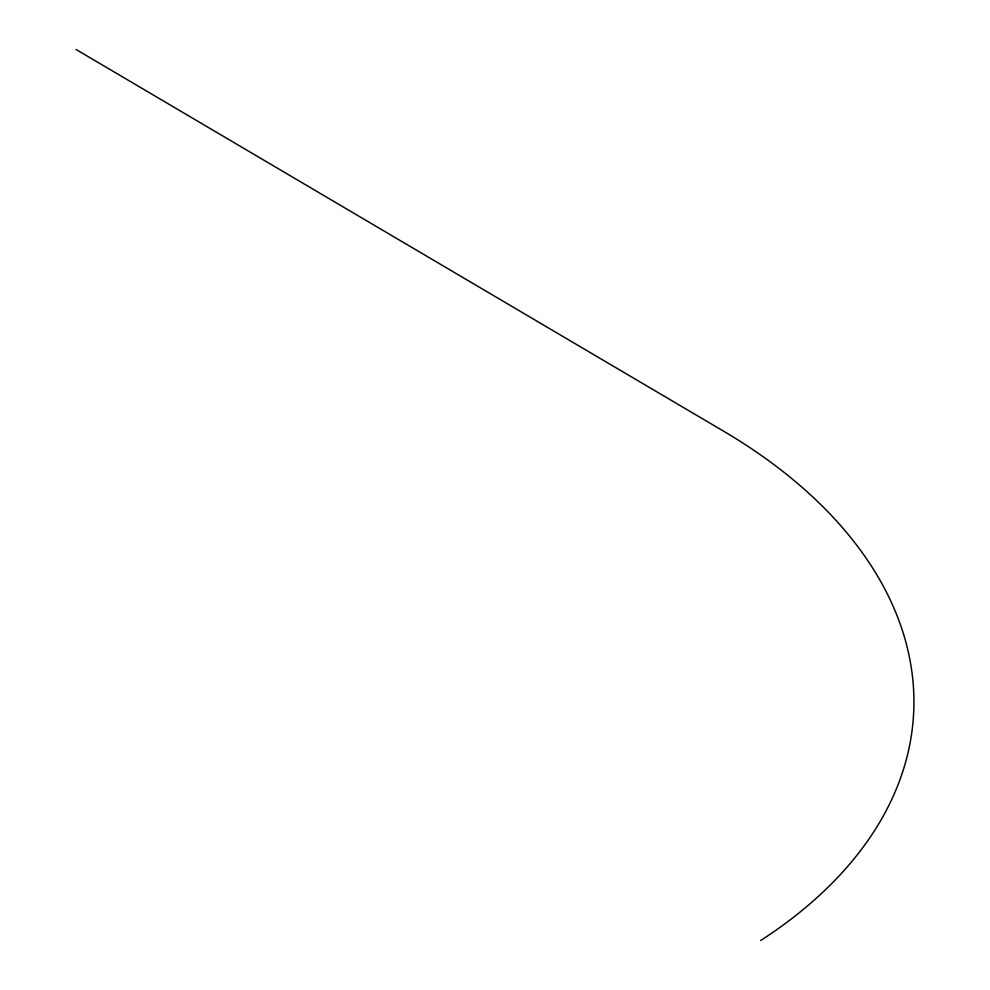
<?xml version="1.0" encoding="UTF-8"?>
<svg xmlns="http://www.w3.org/2000/svg" width="990" height="990" viewBox="0 0 990 990"><rect width="100%" height="100%" fill="white"/><g stroke="black" fill="none" stroke-linecap="round" stroke-linejoin="round"><path stroke-width="1.49" d="M76.094 49.5L723.678 431.232A585.313 359.543 2.5 0 1 760.679 940.5"/></g></svg>
